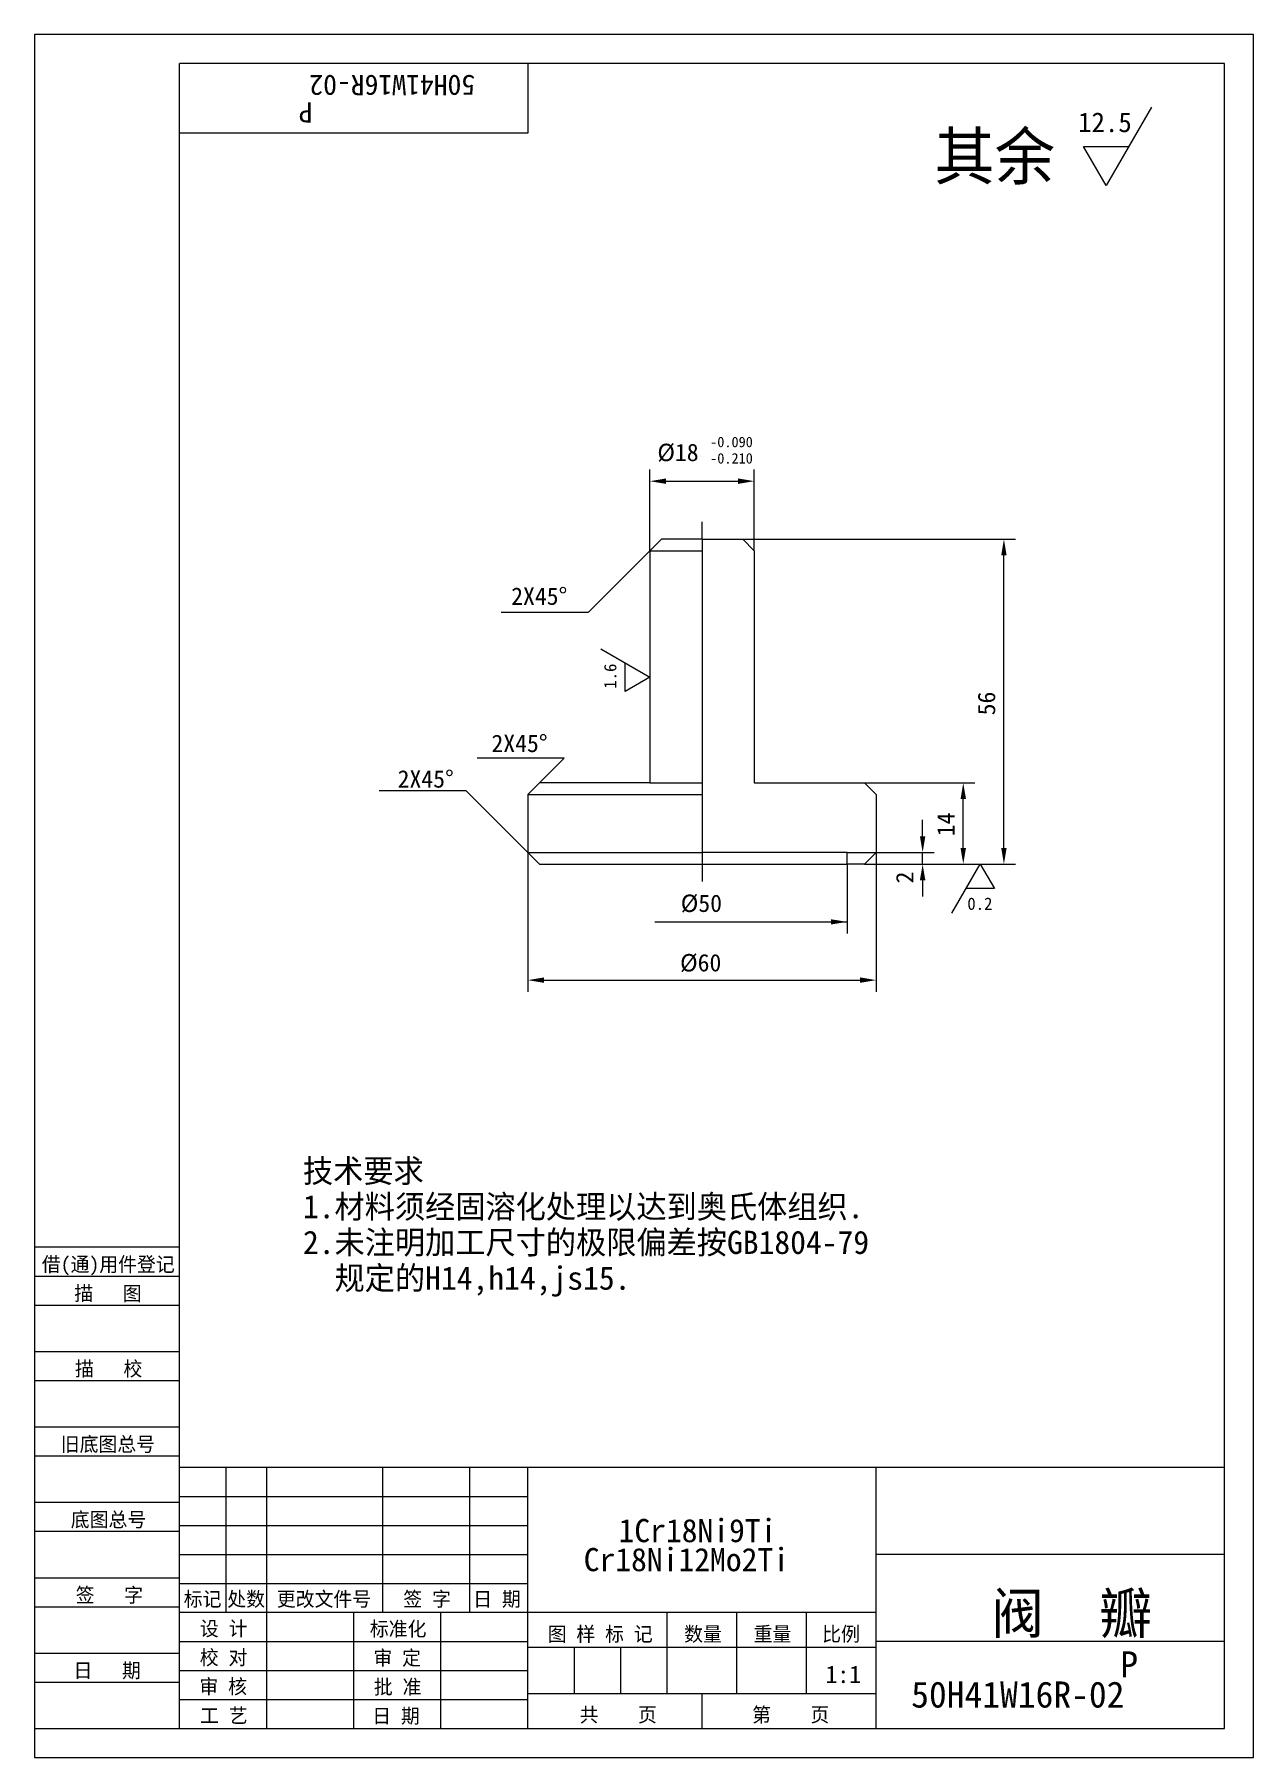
# Model space of a CAD drawing. Header units: metres. Extents: x 0 to 210, y 0 to 297.
import ezdxf

# ---------------------------------------------------------------- set-up
doc = ezdxf.new("R2010")
doc.units = ezdxf.units.M
for name, color, linetype in [('C', 6, 'Continuous'), ('D', 1, 'Continuous'), ('FL', 5, 'Continuous'), ('T', 7, 'Continuous'), ('TL', 4, 'Continuous')]:
    doc.layers.add(name, color=color, linetype=linetype)

# ---------------------------------------------------------------- blocks, each defined once
blk = doc.blocks.new('TUKUN4')
at = {"layer": 'FL'}
for p, q in [((0, 297), (0, 0)), ((210, 297), (0, 297)), ((210, 0), (210, 297)), ((0, 78), (25, 78)), ((0, 70), (25, 70)), ((0, 65), (25, 65)), ((0, 57), (25, 57)), ((0, 52), (25, 52)), ((33, 25), (33, 50)), ((40, 5), (40, 50)), ((60, 25), (60, 50)), ((75, 25), (75, 50)), ((25, 45), (85, 45)), ((0, 44), (25, 44)), ((0, 39), (25, 39)), ((25, 40), (85, 40)), ((25, 35), (85, 35)), ((0, 31), (25, 31)), ((25, 30), (85, 30)), ((0, 26), (25, 26)), ((70, 5), (70, 25)), ((0, 18), (25, 18)), ((25, 20), (85, 20)), ((25, 15), (85, 15)), ((0, 13), (25, 13)), ((25, 10), (85, 10)), ((0, 0), (210, 0))]:
    blk.add_line(p, q, dxfattribs=at)
at = {"layer": 'TL'}
for p, q in [((25, 5), (25, 292)), ((205, 292), (25, 292)), ((85, 292), (85, 280)), ((205, 5), (205, 292)), ((85, 280), (25, 280)), ((0, 88), (25, 88)), ((0, 83), (25, 83)), ((205, 50), (25, 50)), ((85, 5), (85, 50)), ((145, 5), (145, 50)), ((205, 35), (145, 35)), ((145, 25), (25, 25)), ((55, 5), (55, 25)), ((109, 11), (109, 25)), ((121, 11), (121, 25)), ((133, 11), (133, 25)), ((85, 19), (145, 19)), ((93, 11), (93, 19)), ((101, 11), (101, 19)), ((205, 20), (145, 20)), ((145, 11), (85, 11)), ((115, 5), (115, 11)), ((0, 5), (205, 5))]:
    blk.add_line(p, q, dxfattribs=at)
at = {"layer": 'T'}
for s, p in [('借(通)用件登记', (1.26, 83.76)), ('描   图', (6.86, 78.76)), ('描   校', (6.98, 65.76)), ('旧底图总号', (4.52, 52.76)), ('底图总号', (6.25, 39.76)), ('签   字', (7.1, 26.76)), ('标记', (25.71, 26.07)), ('处数', (33.22, 26.07)), ('更改文件号', (41.75, 26.07)), ('签 字', (63.53, 26.07)), ('日 期', (75.57, 26.07)), ('设 计', (28.5, 20.99)), ('标准化', (57.77, 20.93)), ('图 样 标 记', (88.4, 20.04)), ('数量', (111.92, 20.04)), ('重量', (123.88, 20.04)), ('比例', (135.7, 20.04)), ('校 对', (28.48, 15.99)), ('审 定', (58.39, 15.93)), ('日   期', (6.72, 13.76)), ('审 核', (28.41, 10.99)), ('批 准', (58.46, 10.93)), ('共    页', (93.91, 6.13)), ('第    页', (123.62, 6.13)), ('工 艺', (28.52, 5.99)), ('日 期', (58.18, 5.93))]:
    blk.add_text(s, height=2.5, dxfattribs=at).set_placement(p)

msp = doc.modelspace()

# ---------------------------------------------------------------- linework, layer by layer
at = {"layer": 'C'}
for p, q in [((115, 210), (115, 213)), ((115, 210), (115, 156)), ((115, 156), (115, 154)), ((115, 154), (115, 151))]:
    msp.add_line(p, q, dxfattribs=at)
at = {"layer": 'D'}
for p, q in [((192.45, 284.46), (184.64, 270.94)), ((180.74, 277.7), (188.54, 277.7)), ((184.64, 270.94), (180.74, 277.7)), ((106, 208), (106, 222)), ((108.8, 220), (121.2, 220)), ((124, 208), (124, 222)), ((106, 208), (95.39, 197.39)), ((122, 210), (169, 210)), ((167, 156.8), (167, 207.2)), ((95.39, 197.39), (80.39, 197.39)), ((97.55, 191.08), (106, 186.2)), ((101.78, 183.76), (101.78, 188.64)), ((106, 186.2), (101.78, 183.76)), ((91.24, 172.24), (76.24, 172.24)), ((87, 168), (91.24, 172.24)), ((74.39, 166.61), (59.39, 166.61)), ((85, 156), (74.39, 166.61)), ((143, 168), (162, 168)), ((160, 156.8), (160, 165.2)), ((153, 158.8), (153, 161.6)), ((85, 156), (85, 132)), ((140, 156), (155, 156)), ((145, 156), (145, 132)), ((153, 154), (153, 156)), ((140, 154), (140, 142.04)), ((143, 154), (169, 154)), ((143, 154), (162, 154)), ((143, 154), (155, 154)), ((158.05, 145.55), (162.92, 154)), ((162.92, 154), (165.36, 149.78)), ((153, 151.2), (153, 148.4)), ((165.36, 149.78), (160.49, 149.78)), ((106.89, 144.04), (140, 144.04)), ((87.8, 134), (142.2, 134))]:
    msp.add_line(p, q, dxfattribs=at)
for points in [[(108.8, 220.47), (108.8, 219.53), (106, 220)], [(121.2, 220.47), (121.2, 219.53), (124, 220)], [(166.53, 207.2), (167.47, 207.2), (167, 210)], [(159.53, 165.2), (160.47, 165.2), (160, 168)], [(152.53, 158.8), (153.47, 158.8), (153, 156)], [(159.53, 156.8), (160.47, 156.8), (160, 154)], [(166.53, 156.8), (167.47, 156.8), (167, 154)], [(152.53, 151.2), (153.47, 151.2), (153, 154)], [(137.2, 144.49), (140, 144.04), (137.2, 143.59)], [(87.8, 134.47), (87.8, 133.53), (85, 134)], [(142.2, 134.47), (142.2, 133.53), (145, 134)]]:
    msp.add_solid(points, dxfattribs=at)
at = {"layer": 'TL'}
for points in [[(115, 210), (108, 210), (106, 208), (106, 168), (87, 168), (85, 166), (85, 156), (87, 154)], [(106, 208), (115, 208)], [(115, 210), (122, 210), (124, 208), (124, 168), (143, 168), (145, 166), (145, 156), (143, 154), (140, 154), (140, 156), (115, 156)], [(106, 168), (115, 168)], [(85, 166), (115, 166)], [(85, 156), (115, 156)], [(87, 154), (140, 154)]]:
    msp.add_lwpolyline(points, dxfattribs=at)

# ---------------------------------------------------------------- block references
at = {"layer": 'D'}
msp.add_blockref('TUKUN4', (0, 0), dxfattribs=at)

# ---------------------------------------------------------------- texts
for s, height, rotation, p in [('50H41W16R-02', 3.5, 180, (75.92, 290)), ('        P   ', 3.5, 180, (66.95, 285.32)), ('1.6', 2.12, 90, (100.24, 184.23)), ('56', 3, 90, (165.5, 179.64)), ('14', 3, 90, (158.5, 158.79)), ('2', 3, 90, (151.41, 150.67))]:
    msp.add_text(s, height=height, rotation=rotation, dxfattribs=at).set_placement(p)
for s, height, p in [('12.5', 3.4, (179.78, 280.16)), ('其余', 8, (155, 272)), ('%%C18', 3, (107.3, 223.46)), ('-0.090', 1.8, (116.4, 225.86)), ('-0.210', 1.8, (116.4, 223.04)), ('2X45%%D', 3, (82.12, 198.68)), ('2X45%%D', 3, (78.72, 173.31)), ('2X45%%D', 3, (62.56, 167.18)), ('%%C50', 3, (111.33, 145.75)), ('0.2', 2.12, (160.7, 146.11)), ('%%C60', 3, (111.21, 135.5)), ('技术要求', 4, (46.25, 99.12)), ('1.材料须经固溶化处理以达到奥氏体组织.', 4, (46.25, 92.96)), ('2.未注明加工尺寸的极限偏差按GB1804-79', 4, (46.25, 86.8)), ('  规定的H14,h14,js15.', 4, (46.25, 80.64)), ('1Cr18Ni9Ti', 4, (100.61, 37.12)), ('Cr18Ni12Mo2Ti', 4, (94.61, 32.12)), ('阀  瓣', 7, (164.81, 21.37)), ('        P   ', 4.5, (162.56, 13.81)), ('1:1', 3, (136.27, 12.84)), ('50H41W16R-02', 4.5, (151.03, 8.61))]:
    msp.add_text(s, height=height, dxfattribs=at).set_placement(p)

doc.saveas('drawing.dxf')
